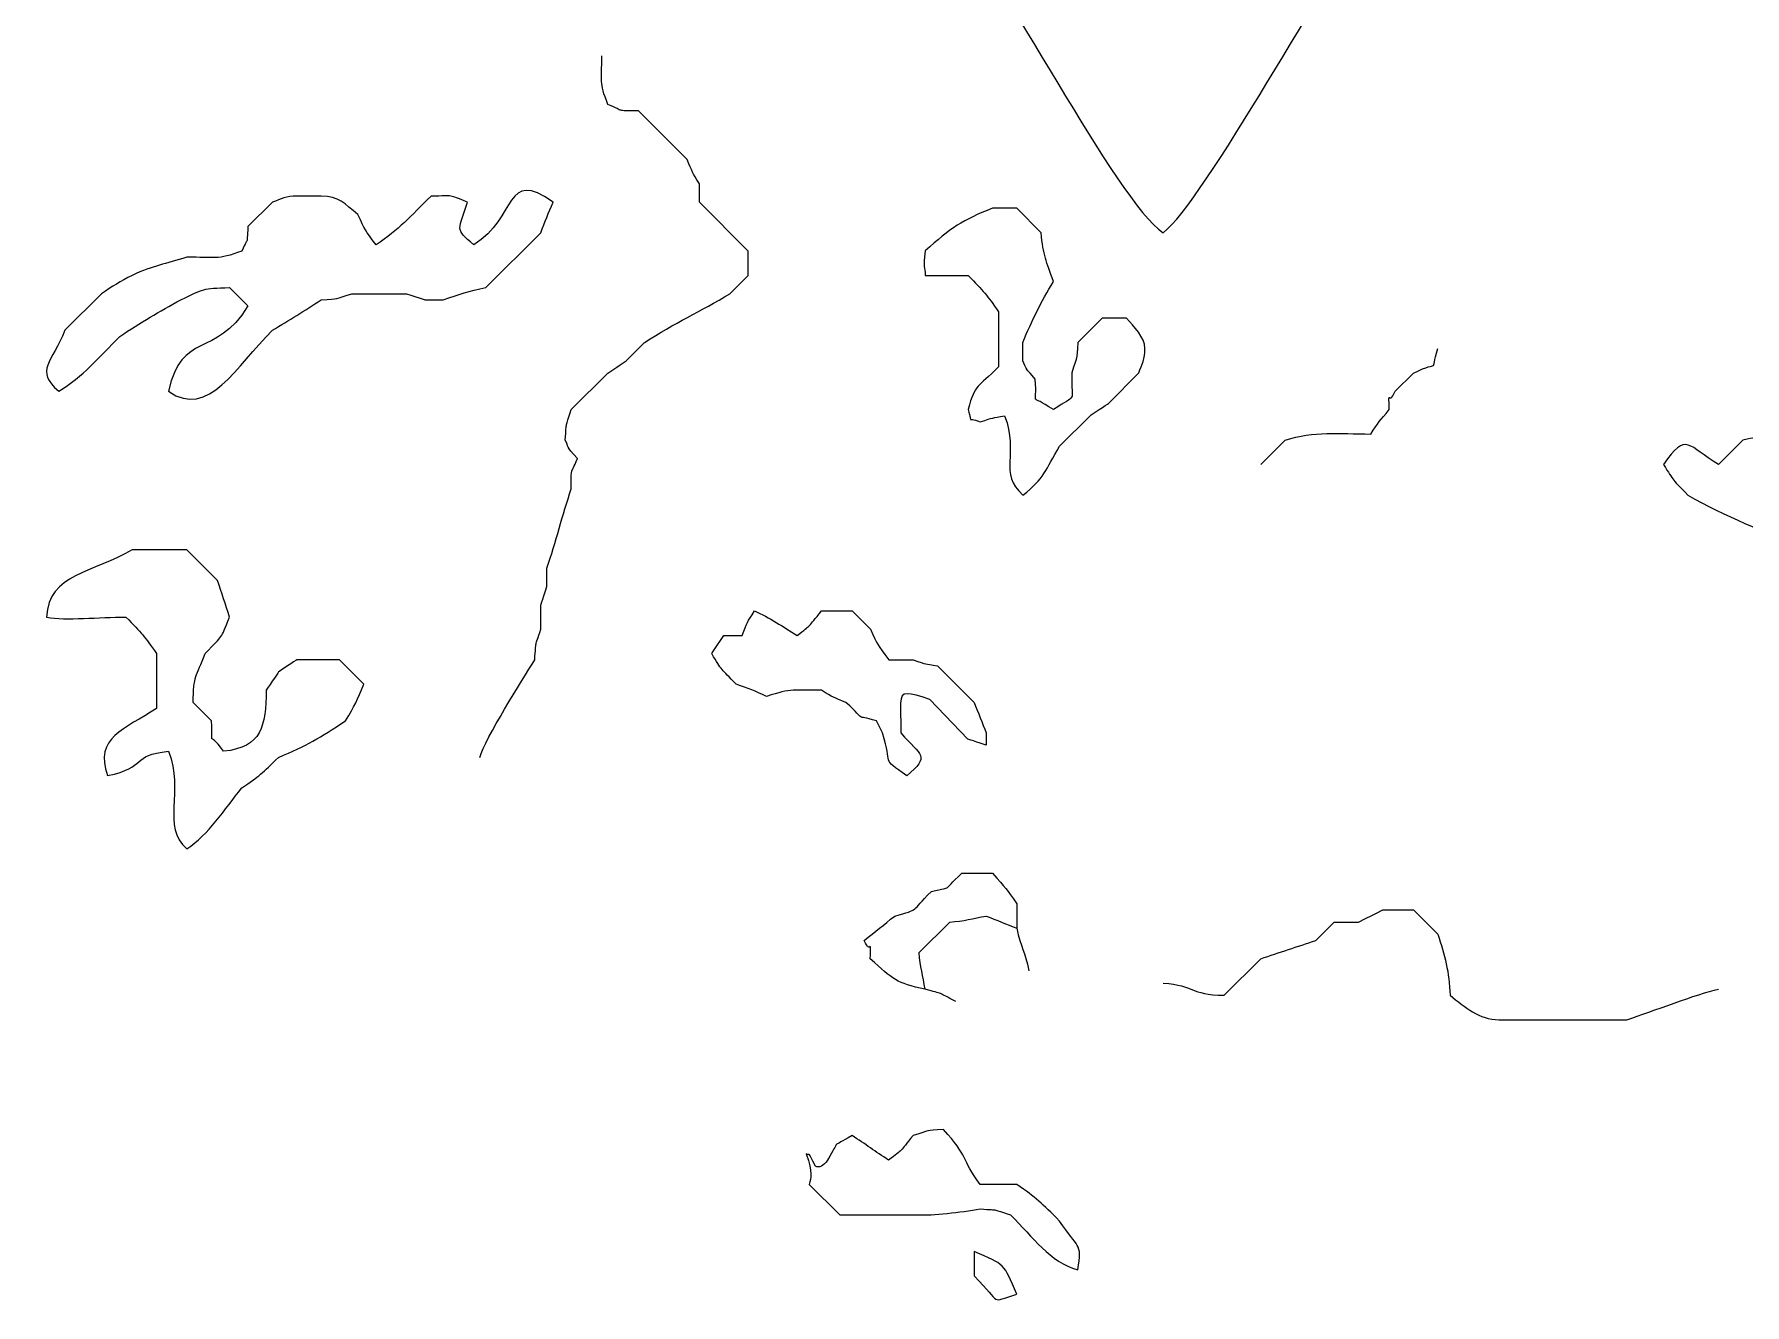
# Model space of a CAD drawing. Header units: centimetres. Extents: x -27.1 to 25.8, y -20 to 19.
# Drawn here: x 8.177 to 11.34, y -13.533 to -11.183 of the extents above; entities that cross this region are included whole.
import ezdxf

# ---------------------------------------------------------------- set-up
doc = ezdxf.new("R2010")
doc.units = ezdxf.units.CM
doc.header["$MEASUREMENT"] = 0
doc.layers.add('layer 1', color=7, linetype='Continuous')

msp = doc.modelspace()

# ---------------------------------------------------------------- linework, layer by layer
at = {"layer": 'layer 1', "color": 225, "lineweight": 0}
for points, knots in [([(9.19316, -10.79454), (9.15592, -10.84048), (9.11871, -10.8823), (9.11417, -10.94124), (9.11417, -10.94124), (9.19583, -10.97292), (9.72781, -10.95252), (9.85882, -10.95252), (9.85882, -10.95252), (9.96858, -11.07141), (10.17718, -11.49228), (10.26498, -11.55049), (10.26498, -11.55049), (10.34067, -11.49339), (10.56897, -11.06767), (10.65987, -10.95251), (10.65987, -10.95251), (10.79381, -10.95252), (11.34421, -10.9734), (11.42712, -10.94122), (11.42712, -10.94122), (11.4065, -10.90269), (11.39342, -10.89404), (11.38199, -10.85097)], [0, 0, 0, 0, 0.1428571, 0.1428571, 0.1428571, 0.1428571, 0.2857143, 0.2857143, 0.2857143, 0.2857143, 0.4285714, 0.4285714, 0.4285714, 0.4285714, 0.5714286, 0.5714286, 0.5714286, 0.5714286, 0.7142857, 0.7142857, 0.7142857, 0.7142857, 1, 1, 1, 1]), ([(9.00127, -12.52081), (9.01145, -12.4854), (9.07969, -12.37889), (9.10282, -12.3403), (9.10282, -12.3403), (9.10587, -12.30155), (9.10242, -12.31995), (9.1141, -12.28388), (9.1141, -12.28388), (9.1141, -12.28388), (9.1141, -12.23877), (9.1141, -12.23877), (9.1141, -12.23877), (9.11437, -12.2381), (9.12471, -12.20678), (9.12539, -12.20492), (9.12539, -12.20492), (9.12539, -12.20492), (9.12539, -12.17108), (9.12539, -12.17108), (9.12539, -12.17108), (9.14235, -12.122), (9.15353, -12.07347), (9.1705, -12.0244), (9.1705, -12.0244), (9.1705, -11.97906), (9.16856, -12.00207), (9.18179, -11.96798), (9.18179, -11.96798), (9.15835, -11.94454), (9.16687, -11.94757), (9.15923, -11.93415), (9.15923, -11.93415), (9.16227, -11.8954), (9.15883, -11.91381), (9.17049, -11.87774), (9.17049, -11.87774), (9.17049, -11.87774), (9.23819, -11.81003), (9.23819, -11.81003), (9.23819, -11.81003), (9.23953, -11.80936), (9.27012, -11.7887), (9.27204, -11.78749), (9.27204, -11.78749), (9.27204, -11.78749), (9.30588, -11.75363), (9.30588, -11.75363), (9.30588, -11.75363), (9.36213, -11.71686), (9.40881, -11.69633), (9.46385, -11.66337), (9.46385, -11.66337), (9.46385, -11.66337), (9.49769, -11.62954), (9.49769, -11.62954), (9.49769, -11.62954), (9.49769, -11.62954), (9.49768, -11.58441), (9.49768, -11.58441), (9.49768, -11.58441), (9.49768, -11.58441), (9.40742, -11.49415), (9.40742, -11.49415), (9.40742, -11.49415), (9.40742, -11.49415), (9.40742, -11.4603), (9.40742, -11.4603), (9.40742, -11.4603), (9.39344, -11.43847), (9.39439, -11.43848), (9.38486, -11.41516), (9.38486, -11.41516), (9.38486, -11.41516), (9.2946, -11.32491), (9.2946, -11.32491), (9.2946, -11.32491), (9.24925, -11.3249), (9.27228, -11.32684), (9.23818, -11.31362), (9.23818, -11.31362), (9.22142, -11.27044), (9.22691, -11.27222), (9.22691, -11.22336)], [0, 0, 0, 0, 0.0454545, 0.0454545, 0.0454545, 0.0454545, 0.0909091, 0.0909091, 0.0909091, 0.0909091, 0.1363636, 0.1363636, 0.1363636, 0.1363636, 0.1818182, 0.1818182, 0.1818182, 0.1818182, 0.2272727, 0.2272727, 0.2272727, 0.2272727, 0.2727273, 0.2727273, 0.2727273, 0.2727273, 0.3181818, 0.3181818, 0.3181818, 0.3181818, 0.3636364, 0.3636364, 0.3636364, 0.3636364, 0.4090909, 0.4090909, 0.4090909, 0.4090909, 0.4545455, 0.4545455, 0.4545455, 0.4545455, 0.5, 0.5, 0.5, 0.5, 0.5454545, 0.5454545, 0.5454545, 0.5454545, 0.5909091, 0.5909091, 0.5909091, 0.5909091, 0.6363636, 0.6363636, 0.6363636, 0.6363636, 0.6818182, 0.6818182, 0.6818182, 0.6818182, 0.7272727, 0.7272727, 0.7272727, 0.7272727, 0.7727273, 0.7727273, 0.7727273, 0.7727273, 0.8181818, 0.8181818, 0.8181818, 0.8181818, 0.8636364, 0.8636364, 0.8636364, 0.8636364, 0.9090909, 0.9090909, 0.9090909, 0.9090909, 1, 1, 1, 1]), ([(9.11414, -11.55049), (9.11414, -11.55049), (9.0126, -11.65204), (9.0126, -11.65204), (9.0126, -11.65204), (8.98061, -11.65811), (8.96327, -11.66435), (8.93362, -11.6746), (8.93362, -11.6746), (8.93362, -11.6746), (8.89978, -11.6746), (8.89978, -11.6746), (8.89978, -11.6746), (8.89911, -11.67433), (8.86782, -11.66401), (8.86593, -11.66334), (8.86593, -11.66334), (8.86593, -11.66334), (8.80953, -11.66333), (8.80953, -11.66333), (8.80953, -11.66333), (8.80953, -11.66333), (8.79824, -11.66333), (8.79824, -11.66333), (8.79824, -11.66333), (8.79824, -11.66333), (8.7644, -11.66334), (8.7644, -11.66334), (8.7644, -11.66334), (8.73128, -11.67431), (8.74365, -11.67187), (8.708, -11.6746), (8.708, -11.6746), (8.67677, -11.69502), (8.64925, -11.71215), (8.61774, -11.73103), (8.61774, -11.73103), (8.55165, -11.7971), (8.49934, -11.89616), (8.42593, -11.84385), (8.42593, -11.84385), (8.44956, -11.73167), (8.51207, -11.78484), (8.5726, -11.68588), (8.5726, -11.68588), (8.5726, -11.68588), (8.53876, -11.65205), (8.53876, -11.65205), (8.53876, -11.65205), (8.48689, -11.65325), (8.4928, -11.65403), (8.4485, -11.67461), (8.4485, -11.67461), (8.40786, -11.69635), (8.37488, -11.71664), (8.33566, -11.7423), (8.33566, -11.7423), (8.29649, -11.78148), (8.26745, -11.81654), (8.22283, -11.84385), (8.22283, -11.84385), (8.1774, -11.80482), (8.21011, -11.7909), (8.23412, -11.73103), (8.23412, -11.73103), (8.23412, -11.73103), (8.30181, -11.66333), (8.30181, -11.66333), (8.30181, -11.66333), (8.32219, -11.64971), (8.33719, -11.64073), (8.35821, -11.6295), (8.35821, -11.6295), (8.39899, -11.61053), (8.41879, -11.60893), (8.45974, -11.59565), (8.45974, -11.59565), (8.50975, -11.59564), (8.51687, -11.60161), (8.5613, -11.58437), (8.5613, -11.58437), (8.57535, -11.55176), (8.56936, -11.58027), (8.57259, -11.53923), (8.57259, -11.53923), (8.57259, -11.53923), (8.61772, -11.4941), (8.61772, -11.4941), (8.61772, -11.4941), (8.6342, -11.48818), (8.64345, -11.48283), (8.66284, -11.48283), (8.66284, -11.48283), (8.66284, -11.48283), (8.70797, -11.48282), (8.70797, -11.48282), (8.70797, -11.48282), (8.74149, -11.48282), (8.75072, -11.497), (8.77566, -11.51668), (8.77566, -11.51668), (8.79016, -11.54717), (8.78832, -11.54422), (8.80952, -11.57306), (8.80952, -11.57306), (8.85202, -11.54435), (8.87288, -11.52098), (8.91106, -11.4828), (8.91106, -11.4828), (8.95743, -11.48282), (8.94016, -11.47911), (8.97875, -11.4941), (8.97875, -11.4941), (8.96208, -11.54553), (8.95412, -11.54223), (8.99004, -11.57308), (8.99004, -11.57308), (9.07116, -11.52232), (9.0466, -11.4299), (9.1367, -11.49409), (9.1367, -11.49409), (9.12886, -11.51322), (9.12095, -11.5311), (9.11414, -11.55049)], [0, 0, 0, 0, 0.03125, 0.03125, 0.03125, 0.03125, 0.0625, 0.0625, 0.0625, 0.0625, 0.09375, 0.09375, 0.09375, 0.09375, 0.125, 0.125, 0.125, 0.125, 0.15625, 0.15625, 0.15625, 0.15625, 0.1875, 0.1875, 0.1875, 0.1875, 0.21875, 0.21875, 0.21875, 0.21875, 0.25, 0.25, 0.25, 0.25, 0.28125, 0.28125, 0.28125, 0.28125, 0.3125, 0.3125, 0.3125, 0.3125, 0.34375, 0.34375, 0.34375, 0.34375, 0.375, 0.375, 0.375, 0.375, 0.40625, 0.40625, 0.40625, 0.40625, 0.4375, 0.4375, 0.4375, 0.4375, 0.46875, 0.46875, 0.46875, 0.46875, 0.5, 0.5, 0.5, 0.5, 0.53125, 0.53125, 0.53125, 0.53125, 0.5625, 0.5625, 0.5625, 0.5625, 0.59375, 0.59375, 0.59375, 0.59375, 0.625, 0.625, 0.625, 0.625, 0.65625, 0.65625, 0.65625, 0.65625, 0.6875, 0.6875, 0.6875, 0.6875, 0.71875, 0.71875, 0.71875, 0.71875, 0.75, 0.75, 0.75, 0.75, 0.78125, 0.78125, 0.78125, 0.78125, 0.8125, 0.8125, 0.8125, 0.8125, 0.84375, 0.84375, 0.84375, 0.84375, 0.875, 0.875, 0.875, 0.875, 0.90625, 0.90625, 0.90625, 0.90625, 0.9375, 0.9375, 0.9375, 0.9375, 1, 1, 1, 1]), ([(9.97167, -11.88897), (9.94743, -11.89405), (9.95225, -11.89172), (9.92654, -11.90025), (9.92654, -11.90025), (9.89777, -11.88941), (9.91484, -11.90646), (9.90398, -11.87769), (9.90398, -11.87769), (9.91828, -11.82794), (9.92072, -11.83836), (9.96038, -11.7987), (9.96038, -11.7987), (9.96038, -11.7987), (9.96038, -11.69716), (9.96038, -11.69716), (9.96038, -11.69716), (9.93896, -11.66546), (9.93299, -11.65913), (9.90397, -11.62947), (9.90397, -11.62947), (9.90397, -11.62947), (9.82499, -11.62947), (9.82499, -11.62947), (9.82499, -11.62947), (9.8238, -11.61197), (9.82114, -11.61794), (9.82499, -11.58434), (9.82499, -11.58434), (9.87198, -11.54095), (9.89375, -11.52755), (9.9491, -11.50535), (9.9491, -11.50535), (9.9491, -11.50535), (9.99423, -11.50533), (9.99423, -11.50533), (9.99423, -11.50533), (9.99423, -11.50533), (10.03936, -11.55048), (10.03936, -11.55048), (10.03936, -11.55048), (10.04256, -11.59215), (10.04915, -11.60382), (10.0619, -11.64073), (10.0619, -11.64073), (10.0388, -11.6793), (10.02203, -11.71235), (10.00551, -11.75357), (10.00551, -11.75357), (10.00551, -11.75357), (10.00551, -11.78742), (10.00551, -11.78742), (10.00551, -11.78742), (10.01808, -11.81502), (10.00999, -11.79838), (10.02807, -11.82126), (10.02807, -11.82126), (10.03359, -11.87725), (10.0138, -11.84503), (10.06192, -11.87765), (10.06192, -11.87765), (10.10781, -11.84652), (10.09444, -11.87069), (10.09576, -11.80996), (10.09576, -11.80996), (10.10673, -11.77684), (10.10429, -11.78921), (10.10703, -11.75356), (10.10703, -11.75356), (10.10703, -11.75356), (10.15216, -11.70843), (10.15216, -11.70843), (10.15216, -11.70843), (10.15216, -11.70843), (10.19729, -11.70841), (10.19729, -11.70841), (10.19729, -11.70841), (10.21, -11.72418), (10.23114, -11.7434), (10.23112, -11.76485), (10.23112, -11.76485), (10.23114, -11.78448), (10.22544, -11.79313), (10.21985, -11.80996), (10.21985, -11.80996), (10.21985, -11.80996), (10.16344, -11.86636), (10.16344, -11.86636), (10.16344, -11.86636), (10.1621, -11.86703), (10.13152, -11.88771), (10.12961, -11.88894), (10.12961, -11.88894), (10.12961, -11.88894), (10.0732, -11.94533), (10.0732, -11.94533), (10.0732, -11.94533), (10.04726, -11.98865), (10.04483, -12.00592), (10.00551, -12.03561), (10.00551, -12.03561), (9.95826, -11.99503), (9.99927, -11.96009), (9.97167, -11.88897)], [0, 0, 0, 0, 0.037037, 0.037037, 0.037037, 0.037037, 0.0740741, 0.0740741, 0.0740741, 0.0740741, 0.1111111, 0.1111111, 0.1111111, 0.1111111, 0.1481481, 0.1481481, 0.1481481, 0.1481481, 0.1851852, 0.1851852, 0.1851852, 0.1851852, 0.2222222, 0.2222222, 0.2222222, 0.2222222, 0.2592593, 0.2592593, 0.2592593, 0.2592593, 0.2962963, 0.2962963, 0.2962963, 0.2962963, 0.3333333, 0.3333333, 0.3333333, 0.3333333, 0.3703704, 0.3703704, 0.3703704, 0.3703704, 0.4074074, 0.4074074, 0.4074074, 0.4074074, 0.4444444, 0.4444444, 0.4444444, 0.4444444, 0.4814815, 0.4814815, 0.4814815, 0.4814815, 0.5185185, 0.5185185, 0.5185185, 0.5185185, 0.5555556, 0.5555556, 0.5555556, 0.5555556, 0.5925926, 0.5925926, 0.5925926, 0.5925926, 0.6296296, 0.6296296, 0.6296296, 0.6296296, 0.6666667, 0.6666667, 0.6666667, 0.6666667, 0.7037037, 0.7037037, 0.7037037, 0.7037037, 0.7407407, 0.7407407, 0.7407407, 0.7407407, 0.7777778, 0.7777778, 0.7777778, 0.7777778, 0.8148148, 0.8148148, 0.8148148, 0.8148148, 0.8518519, 0.8518519, 0.8518519, 0.8518519, 0.8888889, 0.8888889, 0.8888889, 0.8888889, 0.9259259, 0.9259259, 0.9259259, 0.9259259, 1, 1, 1, 1]), ([(10.44555, -11.97924), (10.44555, -11.97924), (10.49066, -11.93411), (10.49066, -11.93411), (10.49066, -11.93411), (10.54424, -11.91674), (10.5888, -11.92282), (10.64863, -11.92284), (10.64863, -11.92284), (10.66229, -11.90149), (10.66598, -11.89813), (10.68247, -11.87769), (10.68247, -11.87769), (10.68247, -11.83273), (10.68058, -11.87444), (10.69375, -11.84385), (10.69375, -11.84385), (10.69375, -11.84385), (10.72758, -11.81002), (10.72758, -11.81002), (10.72758, -11.81002), (10.78094, -11.78348), (10.7568, -11.81479), (10.77272, -11.7649)], [0, 0, 0, 0, 0.1428571, 0.1428571, 0.1428571, 0.1428571, 0.2857143, 0.2857143, 0.2857143, 0.2857143, 0.4285714, 0.4285714, 0.4285714, 0.4285714, 0.5714286, 0.5714286, 0.5714286, 0.5714286, 0.7142857, 0.7142857, 0.7142857, 0.7142857, 1, 1, 1, 1]), ([(11.87836, -12.10336), (11.84035, -12.08009), (11.8325, -12.06878), (11.79938, -12.03567), (11.79938, -12.03567), (11.7894, -12.00793), (11.79309, -12.01633), (11.7881, -11.99054), (11.7881, -11.99054), (11.76287, -11.95943), (11.75054, -11.94238), (11.72041, -11.91155), (11.72041, -11.91155), (11.72041, -11.91155), (11.67528, -11.91155), (11.67528, -11.91155), (11.67528, -11.91155), (11.64767, -11.92413), (11.6643, -11.91604), (11.64143, -11.93411), (11.64143, -11.93411), (11.59683, -11.93505), (11.59278, -11.94221), (11.55117, -11.94538), (11.55117, -11.94538), (11.50433, -11.99119), (11.47694, -11.99117), (11.46091, -12.04694), (11.46091, -12.04694), (11.49748, -12.10214), (11.55424, -12.09851), (11.61886, -12.13721), (11.61886, -12.13721), (11.64531, -12.16366), (11.63697, -12.15627), (11.6527, -12.18234), (11.6527, -12.18234), (11.62148, -12.22441), (11.62204, -12.21494), (11.56244, -12.18546), (11.56244, -12.18546), (11.52099, -12.16495), (11.49067, -12.15286), (11.44961, -12.13442), (11.44961, -12.13442), (11.37659, -12.10163), (11.30337, -12.07645), (11.23523, -12.03566), (11.23523, -12.03566), (11.20656, -12.00699), (11.20916, -12.0104), (11.19011, -11.97923), (11.19011, -11.97923), (11.23264, -11.91654), (11.23497, -11.94579), (11.29166, -11.97924), (11.29166, -11.97924), (11.29166, -11.97924), (11.33678, -11.93411), (11.33678, -11.93411), (11.33678, -11.93411), (11.36101, -11.92902), (11.35619, -11.93135), (11.38191, -11.92284), (11.38191, -11.92284), (11.41521, -11.92982), (11.41591, -11.92351), (11.42704, -11.92282), (11.42704, -11.92282), (11.44846, -11.89114), (11.45441, -11.8848), (11.48344, -11.85513), (11.48344, -11.85513), (11.48344, -11.85513), (11.55113, -11.85512), (11.55113, -11.85512), (11.55113, -11.85512), (11.57202, -11.83828), (11.58668, -11.82691), (11.60753, -11.81), (11.60753, -11.81), (11.63177, -11.80493), (11.62695, -11.80726), (11.65266, -11.79872), (11.65266, -11.79872), (11.65266, -11.79872), (11.74291, -11.79872), (11.74291, -11.79872), (11.74291, -11.79872), (11.74291, -11.79872), (11.79934, -11.85513), (11.79934, -11.85513), (11.79934, -11.85513), (11.83871, -11.91535), (11.86551, -11.96531), (11.90087, -12.02437), (11.90087, -12.02437), (11.90428, -12.0863), (11.92703, -12.06559), (11.87836, -12.10336)], [0, 0, 0, 0, 0.0384615, 0.0384615, 0.0384615, 0.0384615, 0.0769231, 0.0769231, 0.0769231, 0.0769231, 0.1153846, 0.1153846, 0.1153846, 0.1153846, 0.1538462, 0.1538462, 0.1538462, 0.1538462, 0.1923077, 0.1923077, 0.1923077, 0.1923077, 0.2307692, 0.2307692, 0.2307692, 0.2307692, 0.2692308, 0.2692308, 0.2692308, 0.2692308, 0.3076923, 0.3076923, 0.3076923, 0.3076923, 0.3461538, 0.3461538, 0.3461538, 0.3461538, 0.3846154, 0.3846154, 0.3846154, 0.3846154, 0.4230769, 0.4230769, 0.4230769, 0.4230769, 0.4615385, 0.4615385, 0.4615385, 0.4615385, 0.5, 0.5, 0.5, 0.5, 0.5384615, 0.5384615, 0.5384615, 0.5384615, 0.5769231, 0.5769231, 0.5769231, 0.5769231, 0.6153846, 0.6153846, 0.6153846, 0.6153846, 0.6538462, 0.6538462, 0.6538462, 0.6538462, 0.6923077, 0.6923077, 0.6923077, 0.6923077, 0.7307692, 0.7307692, 0.7307692, 0.7307692, 0.7692308, 0.7692308, 0.7692308, 0.7692308, 0.8076923, 0.8076923, 0.8076923, 0.8076923, 0.8461538, 0.8461538, 0.8461538, 0.8461538, 0.8846154, 0.8846154, 0.8846154, 0.8846154, 0.9230769, 0.9230769, 0.9230769, 0.9230769, 1, 1, 1, 1]), ([(8.75314, -12.45309), (8.70534, -12.48435), (8.68149, -12.49974), (8.62902, -12.52078), (8.62902, -12.52078), (8.59934, -12.54983), (8.59303, -12.55578), (8.56133, -12.57721), (8.56133, -12.57721), (8.52816, -12.61812), (8.50038, -12.66314), (8.45978, -12.69003), (8.45978, -12.69003), (8.41147, -12.64852), (8.45477, -12.58375), (8.42594, -12.50951), (8.42594, -12.50951), (8.35504, -12.5165), (8.38729, -12.539), (8.31312, -12.55462), (8.31312, -12.55462), (8.28719, -12.48389), (8.34529, -12.46851), (8.40338, -12.43052), (8.40338, -12.43052), (8.40338, -12.43052), (8.40337, -12.32897), (8.40337, -12.32897), (8.40337, -12.32897), (8.38195, -12.29727), (8.37599, -12.29095), (8.34698, -12.26128), (8.34698, -12.26128), (8.29729, -12.26128), (8.23641, -12.26847), (8.2003, -12.26128), (8.2003, -12.26128), (8.2031, -12.18059), (8.28736, -12.17965), (8.35825, -12.13718), (8.35825, -12.13718), (8.35825, -12.13718), (8.4598, -12.13718), (8.4598, -12.13718), (8.4598, -12.13718), (8.4598, -12.13718), (8.51622, -12.19359), (8.51622, -12.19359), (8.51622, -12.19359), (8.52402, -12.21618), (8.53094, -12.23868), (8.53877, -12.26128), (8.53877, -12.26128), (8.51957, -12.30671), (8.52999, -12.2896), (8.49364, -12.32899), (8.49364, -12.32899), (8.47643, -12.37193), (8.47218, -12.36887), (8.47109, -12.41925), (8.47109, -12.41925), (8.47109, -12.41925), (8.50492, -12.45308), (8.50492, -12.45308), (8.50492, -12.45308), (8.50955, -12.51197), (8.49522, -12.46422), (8.52749, -12.50949), (8.52749, -12.50949), (8.59928, -12.5024), (8.60503, -12.46252), (8.60648, -12.39667), (8.60648, -12.39667), (8.60715, -12.39532), (8.62781, -12.36475), (8.62904, -12.36282), (8.62904, -12.36282), (8.63037, -12.36215), (8.66096, -12.34149), (8.66288, -12.34026), (8.66288, -12.34026), (8.66288, -12.34026), (8.74187, -12.34026), (8.74187, -12.34026), (8.74187, -12.34026), (8.74187, -12.34026), (8.787, -12.38539), (8.787, -12.38539), (8.787, -12.38539), (8.77478, -12.41582), (8.7699, -12.42466), (8.75314, -12.45309)], [0, 0, 0, 0, 0.0416667, 0.0416667, 0.0416667, 0.0416667, 0.0833333, 0.0833333, 0.0833333, 0.0833333, 0.125, 0.125, 0.125, 0.125, 0.1666667, 0.1666667, 0.1666667, 0.1666667, 0.2083333, 0.2083333, 0.2083333, 0.2083333, 0.25, 0.25, 0.25, 0.25, 0.2916667, 0.2916667, 0.2916667, 0.2916667, 0.3333333, 0.3333333, 0.3333333, 0.3333333, 0.375, 0.375, 0.375, 0.375, 0.4166667, 0.4166667, 0.4166667, 0.4166667, 0.4583333, 0.4583333, 0.4583333, 0.4583333, 0.5, 0.5, 0.5, 0.5, 0.5416667, 0.5416667, 0.5416667, 0.5416667, 0.5833333, 0.5833333, 0.5833333, 0.5833333, 0.625, 0.625, 0.625, 0.625, 0.6666667, 0.6666667, 0.6666667, 0.6666667, 0.7083333, 0.7083333, 0.7083333, 0.7083333, 0.75, 0.75, 0.75, 0.75, 0.7916667, 0.7916667, 0.7916667, 0.7916667, 0.8333333, 0.8333333, 0.8333333, 0.8333333, 0.875, 0.875, 0.875, 0.875, 0.9166667, 0.9166667, 0.9166667, 0.9166667, 1, 1, 1, 1]), ([(9.77942, -12.42028), (9.77939, -12.39625), (9.79339, -12.40061), (9.83324, -12.41355), (9.83324, -12.41355), (9.83324, -12.41355), (9.90389, -12.48695), (9.90389, -12.48695), (9.90389, -12.48695), (9.90456, -12.48722), (9.93583, -12.49757), (9.93778, -12.49825), (9.93778, -12.49825), (9.93778, -12.49825), (9.93781, -12.47569), (9.93781, -12.47569), (9.93781, -12.47569), (9.93036, -12.4571), (9.92284, -12.43778), (9.91525, -12.41926), (9.91525, -12.41926), (9.91525, -12.41926), (9.84756, -12.35157), (9.84756, -12.35157), (9.84756, -12.35157), (9.82178, -12.34658), (9.83018, -12.35024), (9.80245, -12.34029), (9.80245, -12.34029), (9.80245, -12.34029), (9.75732, -12.3403), (9.75732, -12.3403), (9.75732, -12.3403), (9.73612, -12.31142), (9.73797, -12.31439), (9.72347, -12.28387), (9.72347, -12.28387), (9.72347, -12.28387), (9.68963, -12.25002), (9.68963, -12.25002), (9.68963, -12.25002), (9.68963, -12.25002), (9.63322, -12.25004), (9.63322, -12.25004), (9.63322, -12.25004), (9.60704, -12.28159), (9.6154, -12.27474), (9.58809, -12.29516), (9.58809, -12.29516), (9.56214, -12.27986), (9.53661, -12.26165), (9.5091, -12.25002), (9.5091, -12.25002), (9.49577, -12.27089), (9.49499, -12.27167), (9.48652, -12.29516), (9.48652, -12.29516), (9.48652, -12.29516), (9.45265, -12.29517), (9.45265, -12.29517), (9.45265, -12.29517), (9.45145, -12.2968), (9.43056, -12.32849), (9.43007, -12.32901), (9.43007, -12.32901), (9.44939, -12.36104), (9.44677, -12.35636), (9.4752, -12.3854), (9.4752, -12.3854), (9.49897, -12.39329), (9.50936, -12.39764), (9.53162, -12.40799), (9.53162, -12.40799), (9.57844, -12.39279), (9.58188, -12.39669), (9.63317, -12.3967), (9.63317, -12.3967), (9.65499, -12.41066), (9.65499, -12.40971), (9.67828, -12.41925), (9.67828, -12.41925), (9.71966, -12.45737), (9.69086, -12.4405), (9.73467, -12.45311), (9.73467, -12.45311), (9.73467, -12.45311), (9.74594, -12.47568), (9.74594, -12.47568), (9.74594, -12.47568), (9.76607, -12.53768), (9.74034, -12.52021), (9.79108, -12.55464), (9.79108, -12.55464), (9.83375, -12.51801), (9.81865, -12.51878), (9.77979, -12.47566), (9.77979, -12.47566), (9.77979, -12.47566), (9.77942, -12.42028), (9.77942, -12.42028)], [0, 0, 0, 0, 0.0384615, 0.0384615, 0.0384615, 0.0384615, 0.0769231, 0.0769231, 0.0769231, 0.0769231, 0.1153846, 0.1153846, 0.1153846, 0.1153846, 0.1538462, 0.1538462, 0.1538462, 0.1538462, 0.1923077, 0.1923077, 0.1923077, 0.1923077, 0.2307692, 0.2307692, 0.2307692, 0.2307692, 0.2692308, 0.2692308, 0.2692308, 0.2692308, 0.3076923, 0.3076923, 0.3076923, 0.3076923, 0.3461538, 0.3461538, 0.3461538, 0.3461538, 0.3846154, 0.3846154, 0.3846154, 0.3846154, 0.4230769, 0.4230769, 0.4230769, 0.4230769, 0.4615385, 0.4615385, 0.4615385, 0.4615385, 0.5, 0.5, 0.5, 0.5, 0.5384615, 0.5384615, 0.5384615, 0.5384615, 0.5769231, 0.5769231, 0.5769231, 0.5769231, 0.6153846, 0.6153846, 0.6153846, 0.6153846, 0.6538462, 0.6538462, 0.6538462, 0.6538462, 0.6923077, 0.6923077, 0.6923077, 0.6923077, 0.7307692, 0.7307692, 0.7307692, 0.7307692, 0.7692308, 0.7692308, 0.7692308, 0.7692308, 0.8076923, 0.8076923, 0.8076923, 0.8076923, 0.8461538, 0.8461538, 0.8461538, 0.8461538, 0.8846154, 0.8846154, 0.8846154, 0.8846154, 0.9230769, 0.9230769, 0.9230769, 0.9230769, 1, 1, 1, 1]), ([(9.88132, -12.97211), (9.84769, -12.95446), (9.85885, -12.95877), (9.82492, -12.94956), (9.82492, -12.94956), (9.77095, -12.93816), (9.76542, -12.93195), (9.72337, -12.89314), (9.72337, -12.89314), (9.72337, -12.84818), (9.72525, -12.88988), (9.71209, -12.8593), (9.71209, -12.8593), (9.733, -12.84242), (9.74765, -12.83108), (9.7685, -12.81416), (9.7685, -12.81416), (9.81673, -12.80031), (9.79608, -12.80828), (9.83619, -12.76905), (9.83619, -12.76905), (9.88162, -12.7567), (9.85142, -12.77232), (9.89259, -12.73519), (9.89259, -12.73519), (9.89259, -12.73519), (9.949, -12.7352), (9.949, -12.7352), (9.949, -12.7352), (9.97342, -12.76171), (9.97562, -12.76426), (9.99413, -12.79159), (9.99413, -12.79159), (9.99413, -12.79159), (9.99413, -12.83672), (9.99413, -12.83672), (9.99413, -12.83672), (10.00193, -12.87379), (10.00888, -12.87864), (10.01669, -12.91571)], [0, 0, 0, 0, 0.0909091, 0.0909091, 0.0909091, 0.0909091, 0.1818182, 0.1818182, 0.1818182, 0.1818182, 0.2727273, 0.2727273, 0.2727273, 0.2727273, 0.3636364, 0.3636364, 0.3636364, 0.3636364, 0.4545455, 0.4545455, 0.4545455, 0.4545455, 0.5454545, 0.5454545, 0.5454545, 0.5454545, 0.6363636, 0.6363636, 0.6363636, 0.6363636, 0.7272727, 0.7272727, 0.7272727, 0.7272727, 0.8181818, 0.8181818, 0.8181818, 0.8181818, 1, 1, 1, 1]), ([(10.26498, -12.93826), (10.32436, -12.94283), (10.31259, -12.95941), (10.37782, -12.96081), (10.37782, -12.96081), (10.37782, -12.96081), (10.44551, -12.89313), (10.44551, -12.89313), (10.44551, -12.89313), (10.47925, -12.88144), (10.51329, -12.87095), (10.54705, -12.85928), (10.54705, -12.85928), (10.54705, -12.85928), (10.5809, -12.82542), (10.5809, -12.82542), (10.5809, -12.82542), (10.5809, -12.82542), (10.62601, -12.82542), (10.62601, -12.82542), (10.62601, -12.82542), (10.63322, -12.82133), (10.66331, -12.80697), (10.67114, -12.80288), (10.67114, -12.80288), (10.67114, -12.80288), (10.72755, -12.80286), (10.72755, -12.80286), (10.72755, -12.80286), (10.72755, -12.80286), (10.77268, -12.84801), (10.77268, -12.84801), (10.77268, -12.84801), (10.78475, -12.88521), (10.79431, -12.91846), (10.79524, -12.96081), (10.79524, -12.96081), (10.82288, -12.98263), (10.84907, -13.00596), (10.88551, -13.00595), (10.88551, -13.00595), (10.88551, -13.00595), (11.08859, -13.00596), (11.08859, -13.00596), (11.08859, -13.00596), (11.08859, -13.00596), (11.12244, -13.00595), (11.12244, -13.00595), (11.12244, -13.00595), (11.16832, -12.99109), (11.2528, -12.95774), (11.29169, -12.94956)], [0, 0, 0, 0, 0.0714286, 0.0714286, 0.0714286, 0.0714286, 0.1428571, 0.1428571, 0.1428571, 0.1428571, 0.2142857, 0.2142857, 0.2142857, 0.2142857, 0.2857143, 0.2857143, 0.2857143, 0.2857143, 0.3571429, 0.3571429, 0.3571429, 0.3571429, 0.4285714, 0.4285714, 0.4285714, 0.4285714, 0.5, 0.5, 0.5, 0.5, 0.5714286, 0.5714286, 0.5714286, 0.5714286, 0.6428571, 0.6428571, 0.6428571, 0.6428571, 0.7142857, 0.7142857, 0.7142857, 0.7142857, 0.7857143, 0.7857143, 0.7857143, 0.7857143, 0.8571429, 0.8571429, 0.8571429, 0.8571429, 1, 1, 1, 1]), ([(9.82495, -12.94956), (9.8202, -12.92445), (9.81572, -12.90865), (9.81365, -12.88187), (9.81365, -12.88187), (9.81365, -12.88187), (9.87008, -12.82544), (9.87008, -12.82544), (9.87008, -12.82544), (9.89686, -12.82339), (9.91267, -12.81891), (9.93777, -12.81418), (9.93777, -12.81418), (9.95626, -12.82176), (9.97559, -12.82929), (9.99417, -12.83672)], [0, 0, 0, 0, 0.2, 0.2, 0.2, 0.2, 0.4, 0.4, 0.4, 0.4, 0.6, 0.6, 0.6, 0.6, 1, 1, 1, 1]), ([(9.62187, -13.27673), (9.62846, -13.28055), (9.63698, -13.27713), (9.64443, -13.26546), (9.64443, -13.26546), (9.66876, -13.22509), (9.64922, -13.24466), (9.68956, -13.22034), (9.68956, -13.22034), (9.71467, -13.23569), (9.73211, -13.25008), (9.75725, -13.26546), (9.75725, -13.26546), (9.78455, -13.24505), (9.77619, -13.25191), (9.80238, -13.22033), (9.80238, -13.22033), (9.8355, -13.20935), (9.82311, -13.2118), (9.85876, -13.20905), (9.85876, -13.20905), (9.905, -13.2591), (9.89144, -13.26287), (9.92647, -13.31059), (9.92647, -13.31059), (9.92647, -13.31059), (9.99416, -13.3106), (9.99416, -13.3106), (9.99416, -13.3106), (10.02962, -13.33457), (10.04071, -13.34587), (10.07315, -13.37829), (10.07315, -13.37829), (10.10668, -13.42958), (10.11619, -13.41666), (10.10698, -13.46854), (10.10698, -13.46854), (10.05465, -13.45351), (10.02479, -13.40895), (9.98284, -13.367), (9.98284, -13.367), (9.94677, -13.35532), (9.96517, -13.35876), (9.92644, -13.35572), (9.92644, -13.35572), (9.89103, -13.36223), (9.83636, -13.36777), (9.81365, -13.36699), (9.81365, -13.36699), (9.81365, -13.36699), (9.66698, -13.367), (9.66698, -13.367), (9.66698, -13.367), (9.66698, -13.367), (9.61057, -13.31059), (9.61057, -13.31059), (9.61057, -13.31059), (9.61362, -13.29761), (9.61712, -13.29008), (9.60492, -13.25418), (9.60492, -13.25418), (9.61372, -13.25734), (9.60706, -13.24826), (9.62187, -13.27673)], [0, 0, 0, 0, 0.0588235, 0.0588235, 0.0588235, 0.0588235, 0.1176471, 0.1176471, 0.1176471, 0.1176471, 0.1764706, 0.1764706, 0.1764706, 0.1764706, 0.2352941, 0.2352941, 0.2352941, 0.2352941, 0.2941176, 0.2941176, 0.2941176, 0.2941176, 0.3529412, 0.3529412, 0.3529412, 0.3529412, 0.4117647, 0.4117647, 0.4117647, 0.4117647, 0.4705882, 0.4705882, 0.4705882, 0.4705882, 0.5294118, 0.5294118, 0.5294118, 0.5294118, 0.5882353, 0.5882353, 0.5882353, 0.5882353, 0.6470588, 0.6470588, 0.6470588, 0.6470588, 0.7058824, 0.7058824, 0.7058824, 0.7058824, 0.7647059, 0.7647059, 0.7647059, 0.7647059, 0.8235294, 0.8235294, 0.8235294, 0.8235294, 0.8823529, 0.8823529, 0.8823529, 0.8823529, 1, 1, 1, 1]), ([(9.99416, -13.51367), (9.94124, -13.52901), (9.96968, -13.53313), (9.91517, -13.47982), (9.91517, -13.47982), (9.91517, -13.47982), (9.91517, -13.43469), (9.91517, -13.43469), (9.91517, -13.43469), (9.97269, -13.45903), (9.96984, -13.45614), (9.99416, -13.51367)], [0, 0, 0, 0, 0.25, 0.25, 0.25, 0.25, 0.5, 0.5, 0.5, 0.5, 1, 1, 1, 1])]:
    msp.add_open_spline(points, degree=3, knots=knots, dxfattribs=at)

doc.saveas('drawing.dxf')
